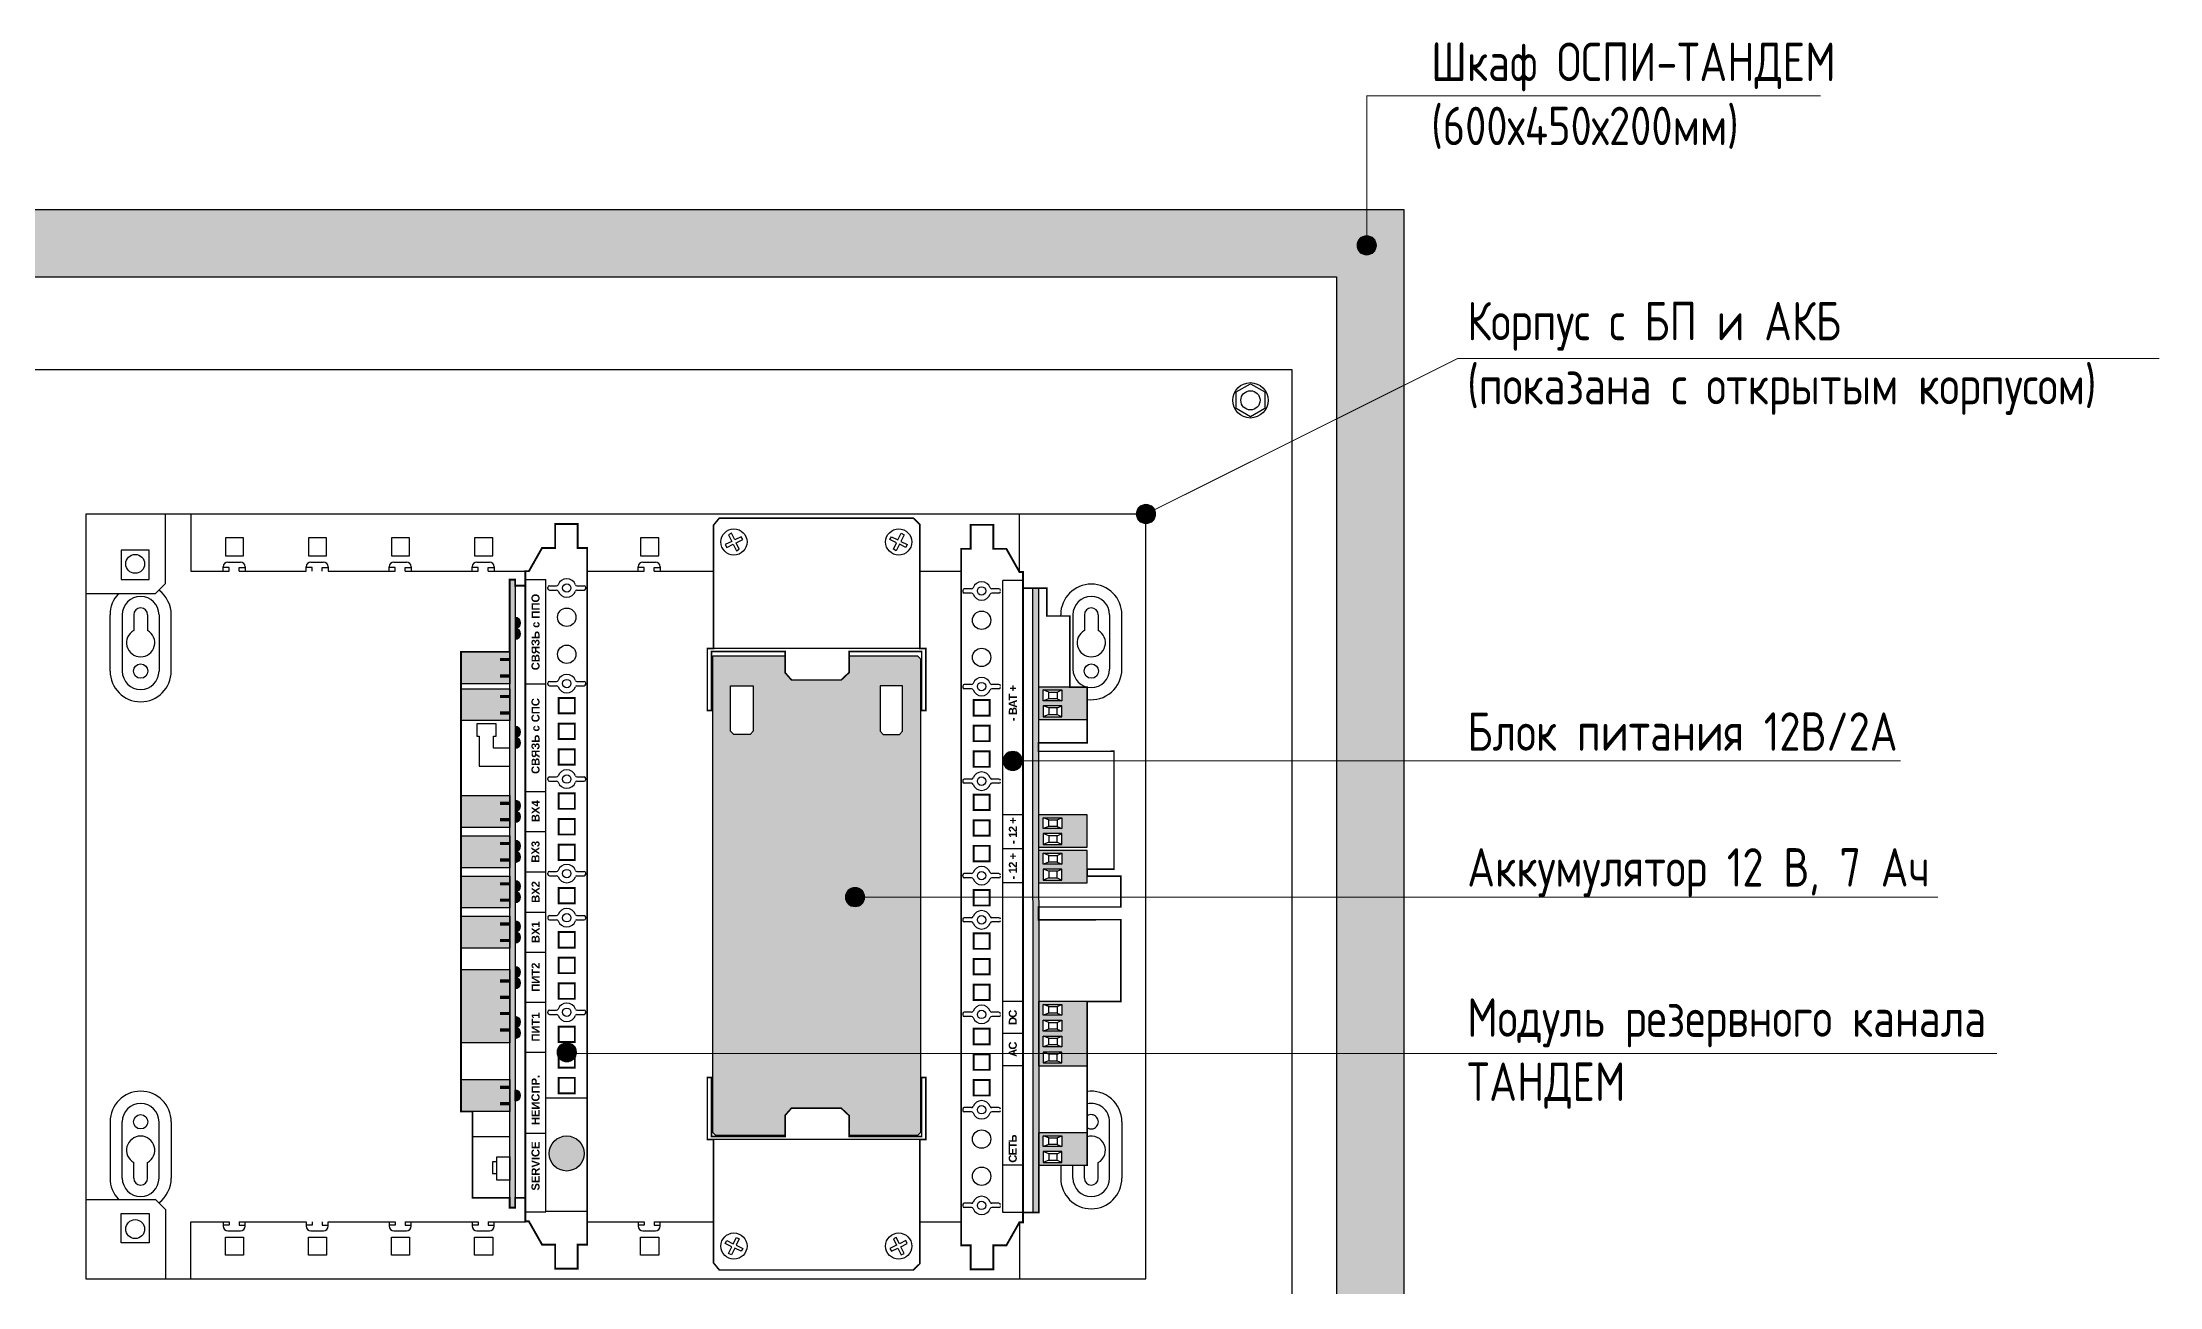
# Model space of a CAD drawing. Header units: millimetres. Extents: x -87434 to 499450, y -468665 to 122144.
# Drawn here: x 106735 to 117759, y 56392 to 62866 of the extents above; entities that cross this region are included whole.
import ezdxf

# ---------------------------------------------------------------- set-up
doc = ezdxf.new("R2010")
doc.units = ezdxf.units.MM
doc.layers.add('Text', color=7, linetype='Continuous', lineweight=9)
doc.layers.add('Выноски', color=5, linetype='Continuous', lineweight=15)
doc.styles.get("Standard").update_dxf_attribs({"font": ''})
doc.styles.add('ГОСТ-ttf', font='')
doc.styles.get('Standard').set_extended_font_data('GOST type B')
doc.styles.get('ГОСТ-ttf').set_extended_font_data('GOST type A')

# ---------------------------------------------------------------- blocks, each defined once
blk = doc.blocks.new('A$C27167704')
at = {"lineweight": 25}
h = blk.add_hatch(color=251, dxfattribs=at)
h.set_gradient(color1=(139, 142, 133), color2=(120, 125, 115), tint=0.46, name='INVHEMISPHERICAL')
h.paths.add_polyline_path([(0, 0), (600, 0), (600, -450), (0, -450)])
h.paths.add_polyline_path([(21.05, -21.05), (578.95, -21.05), (578.95, -428.95), (21.05, -428.95)], flags=16)
at = {"lineweight": 30}
for p, q in [((47.9, -54.38), (43.4, -56.98)), ((43.4, -56.98), (43.4, -62.18)), ((52.4, -56.98), (47.9, -54.38)), ((52.4, -62.18), (52.4, -56.98)), ((547.6, -56.98), (552.1, -54.38)), ((547.6, -62.18), (547.6, -56.98)), ((552.1, -54.38), (556.6, -56.98)), ((556.6, -56.98), (556.6, -62.18)), ((43.4, -62.18), (47.9, -64.78)), ((47.9, -64.78), (52.4, -62.18)), ((552.1, -64.78), (547.6, -62.18)), ((556.6, -62.18), (552.1, -64.78)), ((43.4, -387.82), (47.9, -385.22)), ((43.4, -393.02), (43.4, -387.82)), ((47.9, -385.22), (52.4, -387.82)), ((52.4, -387.82), (52.4, -393.02)), ((552.1, -385.22), (547.6, -387.82)), ((547.6, -387.82), (547.6, -393.02)), ((556.6, -387.82), (552.1, -385.22)), ((556.6, -393.02), (556.6, -387.82)), ((47.9, -395.62), (43.4, -393.02)), ((52.4, -393.02), (47.9, -395.62)), ((547.6, -393.02), (552.1, -395.62)), ((552.1, -395.62), (556.6, -393.02))]:
    blk.add_line(p, q, dxfattribs=at)
for points in [[(0, 0), (600, 0), (600, -450), (0, -450)], [(21.05, -21.05), (578.95, -21.05), (578.95, -428.95), (21.05, -428.95)]]:
    blk.add_lwpolyline(points, close=True, dxfattribs=at)
blk.add_lwpolyline([(35, -50), (565, -50), (565, -400), (35, -400)], close=True)
for centre, radius in [((47.9, -59.58), 5.52), ((47.9, -59.58), 3), ((552.1, -59.58), 5.52), ((552.1, -59.58), 3), ((47.9, -390.42), 5.52), ((47.9, -390.42), 3), ((552.1, -390.42), 5.52), ((552.1, -390.42), 3)]:
    blk.add_circle(centre, radius, dxfattribs=at)
blk = doc.blocks.new('АКБ ОС')
h = blk.add_hatch(color=252)
h.dxf.hatch_style = 1
h.paths.add_polyline_path([(35.51, 58.1), (34.51, 57.1), (34.51, 35.47), (40.82, 35.47), (43.09, 33.47), (43.09, 17.99), (40.71, 15.44), (34.51, 15.44), (34.51, -5.83), (35.51, -6.83), (183.31, -6.83), (184.31, -5.83), (184.31, 15.44), (179.1, 15.44), (176.72, 17.99), (176.72, 33.47), (179, 35.47), (184.31, 35.47), (184.31, 58.1)])
h.paths.add_polyline_path([(159.75, 46.43), (159.75, 51.49), (160.75, 52.49), (174.91, 52.49), (174.91, 45.43), (160.75, 45.43)], flags=16)
h.paths.add_polyline_path([(159.75, 4.83), (160.75, 5.83), (174.91, 5.83), (174.91, -1.22), (160.75, -1.22), (159.75, -0.22)], flags=16)
for p, q in [((33.24, -6.62), (33.28, 57.83)), ((186.58, -6.62), (186.54, 57.83))]:
    blk.add_line(p, q)
at = {"const_width": 0.5}
for points in [[(52.6, 59.78), (52.6, 58.48), (34.19, 58.48), (34.19, 35.47), (40.82, 35.47), (43.09, 33.47), (43.09, 17.99), (40.71, 15.44), (34.19, 15.44), (34.19, -7.17), (52.65, -7.17), (52.65, -8.49), (33.24, -8.49), (33.24, -6.62), (-5.48, -6.62), (-7.46, -4.55), (-7.46, 56.02), (-5.27, 57.83), (33.28, 57.83), (33.28, 59.78), (52.6, 59.78)], [(167.22, 59.78), (167.22, 58.48), (185.62, 58.48), (185.62, 35.47), (179, 35.47), (176.72, 33.47), (176.72, 17.99), (179.1, 15.44), (185.62, 15.44), (185.62, -7.17), (167.17, -7.17), (167.17, -8.49), (186.58, -8.49), (186.58, -6.62), (225.3, -6.62), (227.28, -4.55), (227.28, 56.02), (225.09, 57.83), (186.54, 57.83), (186.54, 59.78), (167.22, 59.78)]]:
    blk.add_lwpolyline(points, dxfattribs=at)
for points in [[(2.72, 50.7), (2.28, 49.8), (0.27, 50.78), (-0.72, 48.74), (-1.62, 49.18), (-0.62, 51.22), (-2.72, 52.24), (-2.28, 53.14), (-0.18, 52.11), (0.82, 54.17), (1.71, 53.71), (0.71, 51.68), (2.72, 50.7)], [(34.51, 35.47), (34.51, 57.1), (35.51, 58.1), (184.31, 58.1), (184.31, 35.47)], [(217.1, 50.7), (217.54, 49.8), (219.54, 50.78), (220.54, 48.74), (221.44, 49.18), (220.44, 51.22), (222.53, 52.24), (222.09, 53.14), (220, 52.11), (219, 54.17), (218.11, 53.71), (219.1, 51.68), (217.1, 50.7)], [(184.31, 15.44), (184.31, -5.83), (183.31, -6.83), (35.51, -6.83), (34.51, -5.83), (34.51, 15.44)], [(2.72, 0.77), (2.28, 1.67), (0.27, 0.69), (-0.72, 2.73), (-1.62, 2.29), (-0.62, 0.25), (-2.72, -0.77), (-2.28, -1.67), (-0.18, -0.65), (0.82, -2.7), (1.71, -2.25), (0.71, -0.21), (2.72, 0.77)], [(217.1, 0.77), (217.54, 1.67), (219.54, 0.69), (220.54, 2.73), (221.44, 2.29), (220.44, 0.25), (222.53, -0.77), (222.09, -1.67), (220, -0.65), (219, -2.7), (218.11, -2.25), (219.1, -0.21), (217.1, 0.77)]]:
    blk.add_lwpolyline(points)
for points in [[(160.75, 52.49), (174.91, 52.49), (174.91, 45.43), (160.75, 45.43), (159.75, 46.43), (159.75, 51.49)], [(160.75, -1.22), (174.91, -1.22), (174.91, 5.83), (160.75, 5.83), (159.75, 4.83), (159.75, -0.22)]]:
    blk.add_lwpolyline(points, close=True)
for centre in [(0, 51.47), (219.82, 51.47), (0, 0), (219.82, 0)]:
    blk.add_circle(centre, 4.09)
blk = doc.blocks.new('ПАК-СМ_БП')
h = blk.add_hatch(color=42)
h.dxf.hatch_style = 1
h.paths.add_polyline_path([(10.49, -16.1), (205.36, -15.98), (205.36, -17.69), (10.49, -17.81)])
h = blk.add_hatch(color=64)
h.dxf.hatch_style = 1
h.paths.add_polyline_path([(35.34, -32.91), (25.22, -32.91), (25.22, -17.69), (35.34, -17.69)])
h.paths.add_polyline_path([(31.08, -25), (34.45, -25), (34.45, -19.23), (31.08, -19.23)], flags=16)
h.paths.add_polyline_path([(31.73, -23.58), (33.79, -23.58), (33.79, -20.95), (31.73, -20.95)], flags=0)
h.paths.add_polyline_path([(29.48, -25), (29.48, -19.23), (26.11, -19.23), (26.11, -25)], flags=16)
h.paths.add_polyline_path([(28.84, -23.58), (28.84, -20.95), (26.78, -20.95), (26.78, -23.58)], flags=0)
h = blk.add_hatch(color=64)
h.dxf.hatch_style = 1
h.paths.add_polyline_path([(76.36, -32.91), (56.3, -32.91), (56.3, -17.69), (76.36, -17.69)])
h.paths.add_polyline_path([(65.53, -25), (65.53, -19.23), (62.16, -19.23), (62.16, -25)], flags=16)
h.paths.add_polyline_path([(64.87, -23.58), (64.87, -20.95), (62.8, -20.95), (62.8, -23.58)], flags=0)
h.paths.add_polyline_path([(67.13, -25), (70.5, -25), (70.5, -19.23), (67.13, -19.23)], flags=16)
h.paths.add_polyline_path([(67.77, -23.58), (69.84, -23.58), (69.84, -20.95), (67.77, -20.95)], flags=0)
h.paths.add_polyline_path([(60.56, -25), (60.56, -19.23), (57.19, -19.23), (57.19, -25)], flags=16)
h.paths.add_polyline_path([(59.92, -23.58), (59.92, -20.95), (57.86, -20.95), (57.86, -23.58)], flags=0)
h.paths.add_polyline_path([(72.1, -25), (75.47, -25), (75.47, -19.23), (72.1, -19.23)], flags=16)
h.paths.add_polyline_path([(72.74, -23.58), (74.81, -23.58), (74.81, -20.95), (72.74, -20.95)], flags=0)
h = blk.add_hatch(color=64)
h.dxf.hatch_style = 1
h.paths.add_polyline_path([(123.52, -32.91), (113.4, -32.91), (113.4, -17.69), (123.52, -17.69)])
h.paths.add_polyline_path([(119.26, -25), (122.63, -25), (122.63, -19.23), (119.26, -19.23)], flags=16)
h.paths.add_polyline_path([(119.91, -23.58), (121.97, -23.58), (121.97, -20.95), (119.91, -20.95)], flags=0)
h.paths.add_polyline_path([(117.66, -25), (117.66, -19.23), (114.29, -19.23), (114.29, -25)], flags=16)
h.paths.add_polyline_path([(117.02, -23.58), (117.02, -20.95), (114.96, -20.95), (114.96, -23.58)], flags=0)
h = blk.add_hatch(color=64)
h.dxf.hatch_style = 1
h.paths.add_polyline_path([(134.63, -32.91), (124.51, -32.91), (124.51, -17.69), (134.63, -17.69)])
h.paths.add_polyline_path([(130.37, -25), (133.74, -25), (133.74, -19.23), (130.37, -19.23)], flags=16)
h.paths.add_polyline_path([(131.02, -23.58), (133.08, -23.58), (133.08, -20.95), (131.02, -20.95)], flags=0)
h.paths.add_polyline_path([(128.77, -25), (128.77, -19.23), (125.4, -19.23), (125.4, -25)], flags=16)
h.paths.add_polyline_path([(128.13, -23.58), (128.13, -20.95), (126.07, -20.95), (126.07, -23.58)], flags=0)
h = blk.add_hatch(color=64)
h.dxf.hatch_style = 1
h.paths.add_polyline_path([(174.5, -32.91), (164.38, -32.91), (164.38, -17.69), (174.5, -17.69)])
h.paths.add_polyline_path([(170.24, -25), (173.61, -25), (173.61, -19.23), (170.24, -19.23)], flags=16)
h.paths.add_polyline_path([(170.88, -23.58), (172.94, -23.58), (172.94, -20.95), (170.88, -20.95)], flags=0)
h.paths.add_polyline_path([(168.64, -25), (168.64, -19.23), (165.27, -19.23), (165.27, -25)], flags=16)
h.paths.add_polyline_path([(167.99, -23.58), (167.99, -20.95), (165.93, -20.95), (165.93, -23.58)], flags=0)
at = {"lineweight": 30}
for p, q in [((12.02, 3.19), (12.02, 5.45)), ((12.86, 5.95), (12.52, 5.95)), ((13.36, 3.19), (13.36, 5.45)), ((41.88, 3.19), (41.88, 5.45)), ((42.72, 5.95), (42.38, 5.95)), ((43.22, 3.19), (43.22, 5.45)), ((71.66, 3.19), (71.66, 5.45)), ((72.5, 5.95), (72.16, 5.95)), ((73, 3.19), (73, 5.45)), ((101.18, 3.19), (101.18, 5.45)), ((102.02, 5.95), (101.68, 5.95)), ((102.52, 3.19), (102.52, 5.45)), ((114.97, 3.19), (114.97, 5.45)), ((115.47, 5.95), (115.81, 5.95)), ((116.31, 3.19), (116.31, 5.45)), ((144.48, 3.19), (144.48, 5.45)), ((145.32, 5.95), (144.98, 5.95)), ((145.82, 3.19), (145.82, 5.45)), ((174, 3.19), (174, 5.45)), ((174.84, 5.95), (174.5, 5.95)), ((175.34, 3.19), (175.34, 5.45)), ((203.86, 3.19), (203.86, 5.45)), ((204.7, 5.95), (204.36, 5.95)), ((205.2, 3.19), (205.2, 5.45)), ((10.49, -12.9), (10.49, -6.55)), ((10.49, -6.55), (207.81, -6.55)), ((12.02, -5.39), (12.02, -3.13)), ((13.36, -5.39), (13.36, -3.13)), ((41.88, -5.39), (41.88, -3.13)), ((43.22, -5.39), (43.22, -3.13)), ((71.66, -5.39), (71.66, -3.13)), ((73, -5.39), (73, -3.13)), ((101.18, -5.39), (101.18, -3.13)), ((102.52, -5.39), (102.52, -3.13)), ((114.97, -5.39), (114.97, -3.13)), ((116.31, -5.39), (116.31, -3.13)), ((144.48, -5.39), (144.48, -3.13)), ((145.82, -5.39), (145.82, -3.13)), ((174, -5.39), (174, -3.13)), ((175.34, -5.39), (175.34, -3.13)), ((203.86, -5.39), (203.86, -3.13)), ((205.2, -5.39), (205.2, -3.13)), ((207.81, -12.9), (207.81, -6.55))]:
    blk.add_line(p, q, dxfattribs=at)
for p, q in [((25.22, -12.9), (25.22, -6.55)), ((56.3, -12.9), (56.3, -6.55)), ((66.33, -12.9), (66.33, -6.55)), ((76.36, -12.9), (76.36, -6.55)), ((113.4, -12.9), (113.4, -6.55)), ((124.02, -12.9), (124.02, -6.55)), ((134.63, -12.9), (134.63, -6.55)), ((26.78, -20.95), (26.11, -19.23)), ((28.84, -20.95), (29.48, -19.23)), ((31.73, -20.95), (31.08, -19.23)), ((33.79, -20.95), (34.45, -19.23)), ((57.86, -20.95), (57.19, -19.23)), ((59.92, -20.95), (60.56, -19.23)), ((62.8, -20.95), (62.16, -19.23)), ((64.87, -20.95), (65.53, -19.23)), ((67.77, -20.95), (67.13, -19.23)), ((69.84, -20.95), (70.5, -19.23)), ((72.74, -20.95), (72.1, -19.23)), ((74.81, -20.95), (75.47, -19.23)), ((114.96, -20.95), (114.29, -19.23)), ((117.02, -20.95), (117.66, -19.23)), ((119.91, -20.95), (119.26, -19.23)), ((121.97, -20.95), (122.63, -19.23)), ((126.07, -20.95), (125.4, -19.23)), ((128.13, -20.95), (128.77, -19.23)), ((131.02, -20.95), (130.37, -19.23)), ((133.08, -20.95), (133.74, -19.23)), ((165.93, -20.95), (165.27, -19.23)), ((167.99, -20.95), (168.64, -19.23)), ((170.88, -20.95), (170.24, -19.23)), ((172.94, -20.95), (173.61, -19.23)), ((26.78, -23.58), (26.11, -25)), ((28.84, -23.58), (29.48, -25)), ((31.73, -23.58), (31.08, -25)), ((33.79, -23.58), (34.45, -25)), ((57.86, -23.58), (57.19, -25)), ((59.92, -23.58), (60.56, -25)), ((62.8, -23.58), (62.16, -25)), ((64.87, -23.58), (65.53, -25)), ((67.77, -23.58), (67.13, -25)), ((69.84, -23.58), (70.5, -25)), ((72.74, -23.58), (72.1, -25)), ((74.81, -23.58), (75.47, -25)), ((114.96, -23.58), (114.29, -25)), ((117.02, -23.58), (117.66, -25)), ((119.91, -23.58), (119.26, -25)), ((121.97, -23.58), (122.63, -25)), ((126.07, -23.58), (125.4, -25)), ((128.13, -23.58), (128.77, -25)), ((131.02, -23.58), (130.37, -25)), ((133.08, -23.58), (133.74, -25)), ((165.93, -23.58), (165.27, -25)), ((167.99, -23.58), (168.64, -25)), ((170.88, -23.58), (170.24, -25)), ((172.94, -23.58), (173.61, -25))]:
    blk.add_line(p, q)
at = {"const_width": 0.6}
for points in [[(217.68, 6.41), (0.22, 6.41), (0.22, 3.47), (-7.28, 3.47), (-7.28, -3.6), (0.22, -3.6), (0.22, -7.7), (7.45, -11.8), (7.45, -12.9), (210.45, -12.9), (210.45, -11.8), (217.68, -7.7), (217.68, -3.6), (225.17, -3.6), (225.17, 3.47), (217.68, 3.47)], [(51.86, -2.49), (47.02, -2.49), (47.02, 2.55), (51.86, 2.55)], [(59.86, -2.49), (55.02, -2.49), (55.02, 2.55), (59.86, 2.55)], [(67.86, -2.49), (63.02, -2.49), (63.02, 2.55), (67.86, 2.55)], [(81.65, -2.49), (76.81, -2.49), (76.81, 2.55), (81.65, 2.55)], [(89.65, -2.49), (84.81, -2.49), (84.81, 2.55), (89.65, 2.55)], [(97.65, -2.49), (92.81, -2.49), (92.81, 2.55), (97.65, 2.55)], [(111.16, -2.49), (106.33, -2.49), (106.33, 2.55), (111.16, 2.55)], [(124.95, -2.49), (120.11, -2.49), (120.11, 2.55), (124.95, 2.55)], [(132.95, -2.49), (128.11, -2.49), (128.11, 2.55), (132.95, 2.55)], [(140.95, -2.49), (136.11, -2.49), (136.11, 2.55), (140.95, 2.55)], [(154.46, -2.49), (149.63, -2.49), (149.63, 2.55), (154.46, 2.55)], [(162.46, -2.49), (157.63, -2.49), (157.63, 2.55), (162.46, 2.55)], [(170.46, -2.49), (165.63, -2.49), (165.63, 2.55), (170.46, 2.55)]]:
    blk.add_lwpolyline(points, close=True, dxfattribs=at)
at = {"lineweight": 30, "const_width": 0.3}
blk.add_lwpolyline([(7.45, -12.9), (7.45, -12.9)], close=True, dxfattribs=at)
at = {"const_width": 0.5}
blk.add_lwpolyline([(10.49, -12.9), (10.49, -17.81), (25.22, -17.81), (25.22, -32.91), (76.36, -32.91), (76.36, -43.45), (101.9, -43.45), (101.89, -17.75), (105.86, -17.69), (105.86, -43.45), (115.5, -43.45), (115.5, -32.91), (117.64, -32.91), (117.64, -41.33), (154.47, -41.33), (154.45, -17.72), (157.1, -17.72), (157.1, -32.91), (174.5, -32.91), (174.5, -27.51), (196.71, -27.51), (196.71, -20.31), (205.36, -20.31), (205.36, -12.9)], dxfattribs=at)
for points in [[(10.49, -16.1), (205.36, -15.98), (205.36, -17.69), (10.49, -17.81)], [(25.22, -32.91), (35.34, -32.91), (35.34, -17.69), (25.22, -17.69)], [(26.11, -25), (29.48, -25), (29.48, -19.23), (26.11, -19.23)], [(34.45, -25), (31.08, -25), (31.08, -19.23), (34.45, -19.23)], [(56.3, -32.91), (76.36, -32.91), (76.36, -17.69), (56.3, -17.69)], [(57.19, -25), (60.56, -25), (60.56, -19.23), (57.19, -19.23)], [(65.53, -25), (62.16, -25), (62.16, -19.23), (65.53, -19.23)], [(70.5, -25), (67.13, -25), (67.13, -19.23), (70.5, -19.23)], [(75.47, -25), (72.1, -25), (72.1, -19.23), (75.47, -19.23)], [(113.4, -32.91), (123.52, -32.91), (123.52, -17.69), (113.4, -17.69)], [(114.29, -25), (117.66, -25), (117.66, -19.23), (114.29, -19.23)], [(122.63, -25), (119.26, -25), (119.26, -19.23), (122.63, -19.23)], [(124.51, -32.91), (134.63, -32.91), (134.63, -17.69), (124.51, -17.69)], [(125.4, -25), (128.77, -25), (128.77, -19.23), (125.4, -19.23)], [(133.74, -25), (130.37, -25), (130.37, -19.23), (133.74, -19.23)], [(164.38, -32.91), (174.5, -32.91), (174.5, -17.69), (164.38, -17.69)], [(165.27, -25), (168.64, -25), (168.64, -19.23), (165.27, -19.23)], [(173.61, -25), (170.24, -25), (170.24, -19.23), (173.61, -19.23)], [(26.78, -23.58), (28.84, -23.58), (28.84, -20.95), (26.78, -20.95)], [(33.79, -23.58), (31.73, -23.58), (31.73, -20.95), (33.79, -20.95)], [(57.86, -23.58), (59.92, -23.58), (59.92, -20.95), (57.86, -20.95)], [(64.87, -23.58), (62.8, -23.58), (62.8, -20.95), (64.87, -20.95)], [(69.84, -23.58), (67.77, -23.58), (67.77, -20.95), (69.84, -20.95)], [(74.81, -23.58), (72.74, -23.58), (72.74, -20.95), (74.81, -20.95)], [(114.96, -23.58), (117.02, -23.58), (117.02, -20.95), (114.96, -20.95)], [(121.97, -23.58), (119.91, -23.58), (119.91, -20.95), (121.97, -20.95)], [(126.07, -23.58), (128.13, -23.58), (128.13, -20.95), (126.07, -20.95)], [(133.08, -23.58), (131.02, -23.58), (131.02, -20.95), (133.08, -20.95)], [(165.93, -23.58), (167.99, -23.58), (167.99, -20.95), (165.93, -20.95)], [(172.94, -23.58), (170.88, -23.58), (170.88, -20.95), (172.94, -20.95)]]:
    blk.add_lwpolyline(points, close=True)
at = {"lineweight": 30}
for centre, radius in [((12.69, 0.03), 1.31), ((21.81, 0.03), 2.87), ((33.4, 0.03), 2.87), ((42.55, 0.03), 1.31), ((72.33, 0.03), 1.31), ((101.85, 0.03), 1.31), ((115.64, 0.03), 1.31), ((145.15, 0.03), 1.31), ((174.67, 0.03), 1.31), ((183.8, 0.03), 2.87), ((195.38, 0.03), 2.87), ((204.53, 0.03), 1.31)]:
    blk.add_circle(centre, radius, dxfattribs=at)
for centre, radius, start, end in [((12.69, 0.03), 2.87, 110.35643, 249.64357), ((11.52, 3.19), 0.5, 290.35643, 0), ((12.52, 5.45), 0.5, 90, 180), ((12.86, 5.45), 0.5, 0, 90), ((13.86, 3.19), 0.5, 180, 249.64357), ((12.69, 0.03), 2.87, 290.35643, 69.64357), ((42.55, 0.03), 2.87, 110.35643, 249.64357), ((41.38, 3.19), 0.5, 290.35643, 0), ((42.38, 5.45), 0.5, 90, 180), ((42.72, 5.45), 0.5, 0, 90), ((43.72, 3.19), 0.5, 180, 249.64357), ((42.55, 0.03), 2.87, 290.35643, 69.64357), ((72.33, 0.03), 2.87, 110.35643, 249.64357), ((71.16, 3.19), 0.5, 290.35643, 0), ((72.16, 5.45), 0.5, 90, 180), ((72.5, 5.45), 0.5, 0, 90), ((73.5, 3.19), 0.5, 180, 249.64357), ((72.33, 0.03), 2.87, 290.35643, 69.64357), ((101.85, 0.03), 2.87, 110.35643, 249.64357), ((100.68, 3.19), 0.5, 290.35643, 0), ((101.68, 5.45), 0.5, 90, 180), ((102.02, 5.45), 0.5, 0, 90), ((103.02, 3.19), 0.5, 180, 249.64357), ((101.85, 0.03), 2.87, 290.35643, 69.64357), ((115.64, 0.03), 2.87, 110.35643, 249.64357), ((114.47, 3.19), 0.5, 290.35643, 0), ((115.47, 5.45), 0.5, 90, 180), ((115.81, 5.45), 0.5, 0, 90), ((116.81, 3.19), 0.5, 180, 249.64357), ((115.64, 0.03), 2.87, 290.35643, 69.64357), ((145.15, 0.03), 2.87, 110.35643, 249.64357), ((143.98, 3.19), 0.5, 290.35643, 0), ((144.98, 5.45), 0.5, 90, 180), ((145.32, 5.45), 0.5, 0, 90), ((146.32, 3.19), 0.5, 180, 249.64357), ((145.15, 0.03), 2.87, 290.35643, 69.64357), ((174.67, 0.03), 2.87, 110.35643, 249.64357), ((173.5, 3.19), 0.5, 290.35643, 0), ((174.5, 5.45), 0.5, 90, 180), ((174.84, 5.45), 0.5, 0, 90), ((175.84, 3.19), 0.5, 180, 249.64357), ((174.67, 0.03), 2.87, 290.35643, 69.64357), ((204.53, 0.03), 2.87, 110.35643, 249.64357), ((203.36, 3.19), 0.5, 290.35643, 0), ((204.36, 5.45), 0.5, 90, 180), ((204.7, 5.45), 0.5, 0, 90), ((205.7, 3.19), 0.5, 180, 249.64357), ((204.53, 0.03), 2.87, 290.35643, 69.64357), ((11.52, -3.13), 0.5, 0, 69.64357), ((12.52, -5.39), 0.5, 180, 270), ((12.86, -5.39), 0.5, 270, 0), ((13.86, -3.13), 0.5, 110.35643, 180), ((41.38, -3.13), 0.5, 0, 69.64357), ((42.38, -5.39), 0.5, 180, 270), ((42.72, -5.39), 0.5, 270, 0), ((43.72, -3.13), 0.5, 110.35643, 180), ((71.16, -3.13), 0.5, 0, 69.64357), ((72.16, -5.39), 0.5, 180, 270), ((72.5, -5.39), 0.5, 270, 0), ((73.5, -3.13), 0.5, 110.35643, 180), ((100.68, -3.13), 0.5, 0, 69.64357), ((101.68, -5.39), 0.5, 180, 270), ((102.02, -5.39), 0.5, 270, 0), ((103.02, -3.13), 0.5, 110.35643, 180), ((114.47, -3.13), 0.5, 0, 69.64357), ((115.47, -5.39), 0.5, 180, 270), ((115.81, -5.39), 0.5, 270, 0), ((116.81, -3.13), 0.5, 110.35643, 180), ((143.98, -3.13), 0.5, 0, 69.64357), ((144.98, -5.39), 0.5, 180, 270), ((145.32, -5.39), 0.5, 270, 0), ((146.32, -3.13), 0.5, 110.35643, 180), ((173.5, -3.13), 0.5, 0, 69.64357), ((174.5, -5.39), 0.5, 180, 270), ((174.84, -5.39), 0.5, 270, 0), ((175.84, -3.13), 0.5, 110.35643, 180), ((203.36, -3.13), 0.5, 0, 69.64357), ((204.36, -5.39), 0.5, 180, 270), ((204.7, -5.39), 0.5, 270, 0), ((205.7, -3.13), 0.5, 110.35643, 180)]:
    blk.add_arc(centre, radius, start, end, dxfattribs=at)
at = {"char_height": 2.5, "attachment_point": 5}
for s, width, insert in [('{\\fArial|b1|i0|c204|p34;\\T0.9СЕТЬ}', 9.2162, (30.31, -9.72)), ('{\\fArial|b1|i0|c204|p34;\\T0.9AC}', 3.9336, (61.34, -9.72)), ('{\\fArial|b1|i0|c204|p34;\\T0.9DC}', 3.9336, (71.29, -9.72)), ('{\\fArial|b1|i0|c204|p34;\\T0.9- 12 +}', 9.2162, (118.49, -9.72)), ('{\\fArial|b1|i0|c204|p34;\\T0.9- 12 +}', 9.2162, (129.61, -9.72)), ('{\\fArial|b1|i0|c204|p34;\\T0.9- BAT +}', 11.555, (169.41, -9.72))]:
    blk.add_mtext_dynamic_manual_height_columns(s, width=width, gutter_width=12.5, heights=[0], dxfattribs=dict(at, insert=insert))
blk = doc.blocks.new('Тандем')
h = blk.add_hatch(color=64)
h.dxf.hatch_style = 1
h.paths.add_polyline_path([(41.78, 33.01), (51.74, 33.01), (51.74, 17.79), (41.78, 17.79)])
h = blk.add_hatch(color=64)
h.dxf.hatch_style = 1
h.paths.add_polyline_path([(63.16, 33.01), (86.15, 33.01), (86.15, 17.79), (63.16, 17.79)])
h = blk.add_hatch(color=64)
h.dxf.hatch_style = 1
h.paths.add_polyline_path([(92.76, 33.01), (102.72, 33.01), (102.72, 17.79), (92.76, 17.79)])
h = blk.add_hatch(color=64)
h.dxf.hatch_style = 1
h.paths.add_polyline_path([(105.32, 33.01), (115.28, 33.01), (115.28, 17.79), (105.32, 17.79)])
h = blk.add_hatch(color=64)
h.dxf.hatch_style = 1
h.paths.add_polyline_path([(117.87, 33.01), (127.84, 33.01), (127.84, 17.79), (117.87, 17.79)])
h = blk.add_hatch(color=64)
h.dxf.hatch_style = 1
h.paths.add_polyline_path([(130.43, 33.01), (140.39, 33.01), (140.39, 17.79), (130.43, 17.79)])
h = blk.add_hatch(color=64)
h.dxf.hatch_style = 1
h.paths.add_polyline_path([(163.79, 33.01), (173.75, 33.01), (173.75, 17.79), (163.79, 17.79)])
h = blk.add_hatch(color=64)
h.dxf.hatch_style = 1
h.paths.add_polyline_path([(175.32, 33.01), (185.28, 33.01), (185.28, 17.79), (175.32, 17.79)])
h = blk.add_hatch(color=42)
h.dxf.hatch_style = 1
h.paths.add_polyline_path([(11.78, 17.79), (207.81, 17.79), (207.81, 16.09), (11.78, 16.09)])
h = blk.add_hatch(color=64)
h.dxf.hatch_style = 1
h.paths.add_polyline_path([(45.06, 16.09, 1), (48.46, 16.09)])
h = blk.add_hatch(color=64)
h.dxf.hatch_style = 1
h.paths.add_polyline_path([(64.59, 16.09, 1), (68, 16.09)])
h = blk.add_hatch(color=64)
h.dxf.hatch_style = 1
h.paths.add_polyline_path([(68, 16.09, 1), (71.4, 16.09)])
h = blk.add_hatch(color=64)
h.dxf.hatch_style = 1
h.paths.add_polyline_path([(80.15, 16.09, 1), (83.55, 16.09)])
h = blk.add_hatch(color=64)
h.dxf.hatch_style = 1
h.paths.add_polyline_path([(83.55, 16.09, 1), (86.96, 16.09)])
h = blk.add_hatch(color=64)
h.dxf.hatch_style = 1
h.paths.add_polyline_path([(94.42, 16.09, 1), (97.83, 16.09)])
h = blk.add_hatch(color=64)
h.dxf.hatch_style = 1
h.paths.add_polyline_path([(97.83, 16.09, 1), (101.24, 16.09)])
h = blk.add_hatch(color=64)
h.dxf.hatch_style = 1
h.paths.add_polyline_path([(106.98, 16.09, 1), (110.39, 16.09)])
h = blk.add_hatch(color=64)
h.dxf.hatch_style = 1
h.paths.add_polyline_path([(110.39, 16.09, 1), (113.8, 16.09)])
h = blk.add_hatch(color=64)
h.dxf.hatch_style = 1
h.paths.add_polyline_path([(119.54, 16.09, 1), (122.95, 16.09)])
h = blk.add_hatch(color=64)
h.dxf.hatch_style = 1
h.paths.add_polyline_path([(122.95, 16.09, 1), (126.36, 16.09)])
h = blk.add_hatch(color=64)
h.dxf.hatch_style = 1
h.paths.add_polyline_path([(132.1, 16.09, 1), (135.51, 16.09)])
h = blk.add_hatch(color=64)
h.dxf.hatch_style = 1
h.paths.add_polyline_path([(135.51, 16.09, 1), (138.91, 16.09)])
h = blk.add_hatch(color=64)
h.dxf.hatch_style = 1
h.paths.add_polyline_path([(155.17, 16.09, 1), (158.58, 16.09)])
h = blk.add_hatch(color=64)
h.dxf.hatch_style = 1
h.paths.add_polyline_path([(158.58, 16.09, 1), (161.98, 16.09)])
h = blk.add_hatch(color=64)
h.dxf.hatch_style = 1
h.paths.add_polyline_path([(189.2, 16.09, 1), (192.6, 16.09)])
h = blk.add_hatch(color=64)
h.dxf.hatch_style = 1
h.paths.add_polyline_path([(192.6, 16.09, 1), (196.01, 16.09)])
h = blk.add_hatch(color=256)
h.dxf.hatch_style = 1
edge = h.paths.add_edge_path()
edge.add_arc((28.66, 0), 5.47, 0, 360)
for p, q in [((45.06, 16.09), (48.46, 16.09)), ((34.96, 12.9), (34.96, 6.55)), ((60.34, 12.9), (60.34, 6.55)), ((75.9, 12.9), (75.9, 6.55)), ((91.46, 12.9), (91.46, 6.55)), ((104.02, 12.9), (104.02, 6.55)), ((116.58, 12.9), (116.58, 6.55)), ((129.13, 12.9), (129.13, 6.55)), ((141.69, 12.9), (141.69, 6.55)), ((175.23, 12.9), (175.23, 6.55))]:
    blk.add_line(p, q)
at = {"lineweight": 30}
for p, q in [((10.49, 12.9), (10.49, 6.55)), ((207.81, 12.9), (207.81, 6.55)), ((10.49, 6.55), (207.81, 6.55)), ((72.07, 5.39), (72.07, 3.13)), ((72.57, 5.89), (72.91, 5.89)), ((73.41, 5.39), (73.41, 3.13)), ((101.59, 5.39), (101.59, 3.13)), ((102.43, 5.89), (102.09, 5.89)), ((102.93, 5.39), (102.93, 3.13)), ((115.37, 5.39), (115.37, 3.13)), ((115.87, 5.89), (116.22, 5.89)), ((116.72, 5.39), (116.72, 3.13)), ((144.89, 5.39), (144.89, 3.13)), ((145.39, 5.89), (145.73, 5.89)), ((146.23, 5.39), (146.23, 3.13)), ((174.68, 5.39), (174.68, 3.13)), ((175.18, 5.89), (175.52, 5.89)), ((176.02, 5.39), (176.02, 3.13)), ((204.54, 5.39), (204.54, 3.13)), ((205.04, 5.89), (205.38, 5.89)), ((205.88, 5.39), (205.88, 3.13)), ((72.07, -3.19), (72.07, -5.45)), ((72.57, -5.95), (72.91, -5.95)), ((73.41, -3.19), (73.41, -5.45)), ((101.59, -3.19), (101.59, -5.45)), ((102.43, -5.95), (102.09, -5.95)), ((102.93, -3.19), (102.93, -5.45)), ((115.37, -3.19), (115.37, -5.45)), ((115.87, -5.95), (116.22, -5.95)), ((116.72, -3.19), (116.72, -5.45)), ((144.89, -3.19), (144.89, -5.45)), ((145.39, -5.95), (145.73, -5.95)), ((146.23, -3.19), (146.23, -5.45)), ((174.68, -3.19), (174.68, -5.45)), ((175.18, -5.95), (175.52, -5.95)), ((176.02, -3.19), (176.02, -5.45)), ((204.54, -3.19), (204.54, -5.45)), ((205.04, -5.95), (205.38, -5.95)), ((205.88, -3.19), (205.88, -5.45))]:
    blk.add_line(p, q, dxfattribs=at)
at = {"const_width": 0.6}
for points in [[(14.82, 12.9), (14.82, 16.09), (11.78, 16.09), (11.78, 17.79), (14.82, 17.79), (14.82, 29.43), (41.78, 29.43), (41.78, 33.01), (185.28, 33.01), (185.28, 17.79), (207.81, 17.79), (207.81, 16.09), (205.93, 16.09), (205.93, 12.9)], [(203.94, -6.41), (203.94, -6.41), (217.68, -6.41), (217.68, -3.47), (225.17, -3.47), (225.17, 3.6), (217.68, 3.6), (217.68, 7.7), (210.45, 11.8), (210.45, 12.9), (7.45, 12.9), (7.45, 11.8), (0.22, 7.7), (0.22, 3.6), (-7.28, 3.6), (-7.28, -3.47), (0.22, -3.47), (0.22, -6.41), (14.37, -6.41), (14.37, -6.41), (203.94, -6.41)]]:
    blk.add_lwpolyline(points, dxfattribs=at)
for points in [[(14.82, 17.79), (33.86, 17.79), (33.86, 29.43), (14.82, 29.43)], [(41.78, 33.01), (51.74, 33.01), (51.74, 17.79), (41.78, 17.79)], [(63.16, 33.01), (86.15, 33.01), (86.15, 17.79), (63.16, 17.79)], [(92.76, 33.01), (102.72, 33.01), (102.72, 17.79), (92.76, 17.79)], [(105.32, 33.01), (115.28, 33.01), (115.28, 17.79), (105.32, 17.79)], [(117.87, 33.01), (127.84, 33.01), (127.84, 17.79), (117.87, 17.79)], [(130.43, 33.01), (140.39, 33.01), (140.39, 17.79), (130.43, 17.79)], [(163.79, 33.01), (173.75, 33.01), (173.75, 17.79), (163.79, 17.79)], [(175.32, 33.01), (185.28, 33.01), (185.28, 17.79), (175.32, 17.79)], [(20.32, 21.83), (27.62, 21.83), (27.62, 17.79), (20.32, 17.79)], [(22.4, 21.83), (26.05, 21.83), (26.05, 23.21), (22.4, 23.21)], [(11.78, 17.79), (207.81, 17.79), (207.81, 16.09), (11.78, 16.09)]]:
    blk.add_lwpolyline(points, close=True)
blk.add_lwpolyline([(149.55, 17.79), (155.17, 17.79), (155.17, 22.85), (158.96, 22.85), (158.96, 22.05), (162.75, 22.05), (162.75, 28.1), (158.96, 28.1), (158.96, 27.35), (149.55, 27.35), (149.55, 17.79)])
at = {"const_width": 1, "elevation": 1}
for points in [[(44.19, 17.79), (44.19, 20.79)], [(49.33, 17.79), (49.33, 20.79)], [(67.22, 17.79), (67.22, 20.79)], [(72.35, 17.79), (72.35, 20.79)], [(77.4, 17.79), (77.4, 20.79)], [(82.53, 17.79), (82.53, 20.79)], [(95.17, 17.79), (95.17, 20.79)], [(100.31, 17.79), (100.31, 20.79)], [(107.73, 17.79), (107.73, 20.79)], [(112.86, 17.79), (112.86, 20.79)], [(120.29, 17.79), (120.29, 20.79)], [(125.42, 17.79), (125.42, 20.79)], [(132.85, 17.79), (132.85, 20.79)], [(137.98, 17.79), (137.98, 20.79)], [(166.2, 17.79), (166.2, 20.79)], [(171.34, 17.79), (171.34, 20.79)], [(177.73, 17.79), (177.73, 20.79)], [(182.87, 17.79), (182.87, 20.79)]]:
    blk.add_lwpolyline(points, dxfattribs=at)
at = {"lineweight": 30}
blk.add_lwpolyline([(10.55, 6.55), (46.07, 6.55), (46.07, -6.41), (10.55, -6.41)], close=True, dxfattribs=at)
at = {"const_width": 0.6}
for points in [[(47.43, 2.49), (52.27, 2.49), (52.27, -2.55), (47.43, -2.55)], [(55.43, 2.49), (60.27, 2.49), (60.27, -2.55), (55.43, -2.55)], [(63.43, 2.49), (68.27, 2.49), (68.27, -2.55), (63.43, -2.55)], [(76.95, 2.49), (81.78, 2.49), (81.78, -2.55), (76.95, -2.55)], [(84.95, 2.49), (89.78, 2.49), (89.78, -2.55), (84.95, -2.55)], [(92.95, 2.49), (97.78, 2.49), (97.78, -2.55), (92.95, -2.55)], [(106.73, 2.49), (111.57, 2.49), (111.57, -2.55), (106.73, -2.55)], [(120.25, 2.49), (125.09, 2.49), (125.09, -2.55), (120.25, -2.55)], [(128.25, 2.49), (133.09, 2.49), (133.09, -2.55), (128.25, -2.55)], [(136.25, 2.49), (141.09, 2.49), (141.09, -2.55), (136.25, -2.55)], [(150.04, 2.49), (154.87, 2.49), (154.87, -2.55), (150.04, -2.55)], [(158.04, 2.49), (162.87, 2.49), (162.87, -2.55), (158.04, -2.55)], [(166.04, 2.49), (170.87, 2.49), (170.87, -2.55), (166.04, -2.55)]]:
    blk.add_lwpolyline(points, close=True, dxfattribs=at)
blk.add_circle((28.66, 0), 5.47)
at = {"lineweight": 30}
for centre, radius in [((72.74, -0.03), 1.31), ((102.26, -0.03), 1.31), ((116.05, -0.03), 1.31), ((145.56, -0.03), 1.31), ((175.35, -0.03), 1.31), ((184.5, -0.03), 2.87), ((196.08, -0.03), 2.87), ((205.21, -0.03), 1.31)]:
    blk.add_circle(centre, radius, dxfattribs=at)
for centre in [(46.76, 16.09), (66.29, 16.09), (69.7, 16.09), (81.85, 16.09), (85.26, 16.09), (96.13, 16.09), (99.53, 16.09), (108.69, 16.09), (112.09, 16.09), (121.25, 16.09), (124.65, 16.09), (133.8, 16.09), (137.21, 16.09), (156.87, 16.09), (160.28, 16.09), (190.9, 16.09), (194.31, 16.09)]:
    blk.add_arc(centre, 1.7, 180, 360)
for centre, radius, start, end in [((72.74, -0.03), 2.87, 110.35643, 249.64357), ((71.57, 3.13), 0.5, 290.35643, 0), ((72.57, 5.39), 0.5, 90, 180), ((72.91, 5.39), 0.5, 0, 90), ((73.91, 3.13), 0.5, 180, 249.64357), ((72.74, -0.03), 2.87, 290.35643, 69.64357), ((102.26, -0.03), 2.87, 110.35643, 249.64357), ((101.09, 3.13), 0.5, 290.35643, 0), ((102.09, 5.39), 0.5, 90, 180), ((102.43, 5.39), 0.5, 0, 90), ((103.43, 3.13), 0.5, 180, 249.64357), ((102.26, -0.03), 2.87, 290.35643, 69.64357), ((116.05, -0.03), 2.87, 110.35643, 249.64357), ((114.87, 3.13), 0.5, 290.35643, 0), ((115.87, 5.39), 0.5, 90, 180), ((116.22, 5.39), 0.5, 0, 90), ((117.22, 3.13), 0.5, 180, 249.64357), ((116.05, -0.03), 2.87, 290.35643, 69.64357), ((145.56, -0.03), 2.87, 110.35643, 249.64357), ((144.39, 3.13), 0.5, 290.35643, 0), ((145.39, 5.39), 0.5, 90, 180), ((145.73, 5.39), 0.5, 0, 90), ((146.73, 3.13), 0.5, 180, 249.64357), ((145.56, -0.03), 2.87, 290.35643, 69.64357), ((175.35, -0.03), 2.87, 110.35643, 249.64357), ((174.18, 3.13), 0.5, 290.35643, 0), ((175.18, 5.39), 0.5, 90, 180), ((175.52, 5.39), 0.5, 0, 90), ((176.52, 3.13), 0.5, 180, 249.64357), ((175.35, -0.03), 2.87, 290.35643, 69.64357), ((205.21, -0.03), 2.87, 110.35643, 249.64357), ((204.04, 3.13), 0.5, 290.35643, 0), ((205.04, 5.39), 0.5, 90, 180), ((205.38, 5.39), 0.5, 0, 90), ((206.38, 3.13), 0.5, 180, 249.64357), ((205.21, -0.03), 2.87, 290.35643, 69.64357), ((71.57, -3.19), 0.5, 0, 69.64357), ((72.57, -5.45), 0.5, 180, 270), ((72.91, -5.45), 0.5, 270, 0), ((73.91, -3.19), 0.5, 110.35643, 180), ((101.09, -3.19), 0.5, 0, 69.64357), ((102.09, -5.45), 0.5, 180, 270), ((102.43, -5.45), 0.5, 270, 0), ((103.43, -3.19), 0.5, 110.35643, 180), ((114.87, -3.19), 0.5, 0, 69.64357), ((115.87, -5.45), 0.5, 180, 270), ((116.22, -5.45), 0.5, 270, 0), ((117.22, -3.19), 0.5, 110.35643, 180), ((144.39, -3.19), 0.5, 0, 69.64357), ((145.39, -5.45), 0.5, 180, 270), ((145.73, -5.45), 0.5, 270, 0), ((146.73, -3.19), 0.5, 110.35643, 180), ((174.18, -3.19), 0.5, 0, 69.64357), ((175.18, -5.45), 0.5, 180, 270), ((175.52, -5.45), 0.5, 270, 0), ((176.52, -3.19), 0.5, 110.35643, 180), ((204.04, -3.19), 0.5, 0, 69.64357), ((205.04, -5.45), 0.5, 180, 270), ((205.38, -5.45), 0.5, 270, 0), ((206.38, -3.19), 0.5, 110.35643, 180)]:
    blk.add_arc(centre, radius, start, end, dxfattribs=at)
at = {"char_height": 2.5, "attachment_point": 5}
for s, width, insert in [('{\\fArial|b1|i0|c204|p34;SERVICE}', 4.2282, (24.74, 9.72)), ('{\\fArial|b1|i0|c204|p34;НЕИСПР.}', 4.2282, (45.36, 9.72)), ('{\\fArial|b1|i0|c204|p34;ПИТ1}', 4.2282, (68.15, 9.72)), ('{\\fArial|b1|i0|c204|p34;ПИТ2}', 4.2282, (83.71, 9.72)), ('{\\fArial|b1|i0|c204|p34;ВХ1}', 4.2282, (97.74, 9.72)), ('{\\fArial|b1|i0|c204|p34;ВХ2}', 4.2282, (110.3, 9.72)), ('{\\fArial|b1|i0|c204|p34;ВХ3}', 4.2282, (122.86, 9.72)), ('{\\fArial|b1|i0|c204|p34;ВХ4}', 4.2282, (135.51, 9.72)), ('{\\fArial|b1|i0|c204|p34;СВЯЗЬ с СПС}', 29.6497, (158.99, 9.72)), ('{\\fArial|b1|i0|c204|p34;СВЯЗЬ с ППО}', 29.6497, (191.45, 9.72))]:
    blk.add_mtext_dynamic_manual_height_columns(s, width=width, gutter_width=12.5, heights=[0], dxfattribs=dict(at, insert=insert))
blk = doc.blocks.new('A$C185C7A20')
at = {"layer": 'Выноски'}
h = blk.add_hatch(color=256, dxfattribs=at)
h.dxf.hatch_style = 1
edge = h.paths.add_edge_path()
edge.add_arc((588.43, 438.8), 3.02, 0, 360)
h = blk.add_hatch(color=256, dxfattribs=at)
h.dxf.hatch_style = 1
edge = h.paths.add_edge_path()
edge.add_arc((519.48, 354.93), 3.02, 0, 360)
h = blk.add_hatch(color=256, dxfattribs=at)
h.dxf.hatch_style = 1
edge = h.paths.add_edge_path()
edge.add_arc((477.85, 277.86), 3.02, 0, 360)
h = blk.add_hatch(color=256, dxfattribs=at)
h.dxf.hatch_style = 1
edge = h.paths.add_edge_path()
edge.add_arc((428.59, 235.33), 3.02, 0, 360)
h = blk.add_hatch(color=256, dxfattribs=at)
h.dxf.hatch_style = 1
edge = h.paths.add_edge_path()
edge.add_arc((338.53, 186.89), 3.02, 0, 360)
at = {"lineweight": 30}
for p, q in [((213.18, 333.21), (213.18, 354.93)), ((221.1, 354.93), (221.1, 337.07)), ((480, 337.23), (480, 354.93)), ((231.16, 337.07), (231.16, 338.43)), ((233.02, 338.19), (231.16, 338.19)), ((232.66, 339.93), (236.56, 339.93)), ((233.02, 337.07), (233.02, 338.19)), ((236.2, 337.07), (236.2, 338.19)), ((236.2, 338.19), (238.06, 338.19)), ((238.06, 338.43), (238.06, 337.07)), ((257.09, 337.07), (257.09, 338.43)), ((258.95, 338.19), (257.09, 338.19)), ((258.59, 339.93), (262.49, 339.93)), ((258.95, 337.07), (258.95, 338.19)), ((262.13, 337.07), (262.13, 338.19)), ((262.13, 338.19), (263.99, 338.19)), ((263.99, 338.43), (263.99, 337.07)), ((283.02, 337.07), (283.02, 338.43)), ((284.89, 338.19), (283.02, 338.19)), ((284.52, 339.93), (288.42, 339.93)), ((284.89, 337.07), (284.89, 338.19)), ((288.06, 337.07), (288.06, 338.19)), ((288.06, 338.19), (289.92, 338.19)), ((289.92, 338.43), (289.92, 337.07)), ((308.96, 337.07), (308.96, 338.43)), ((310.82, 338.19), (308.96, 338.19)), ((310.46, 339.93), (314.35, 339.93)), ((310.82, 337.07), (310.82, 338.19)), ((313.99, 337.07), (313.99, 338.19)), ((313.99, 338.19), (315.85, 338.19)), ((315.85, 338.43), (315.85, 337.07)), ((360.82, 337.07), (360.82, 338.43)), ((362.68, 338.19), (360.82, 338.19)), ((362.32, 339.93), (366.22, 339.93)), ((362.68, 337.07), (362.68, 338.19)), ((365.86, 337.07), (365.86, 338.19)), ((365.86, 338.19), (367.72, 338.19)), ((367.72, 338.43), (367.72, 337.07)), ((210.1, 330.11), (213.18, 333.21)), ((221.1, 337.07), (233.02, 337.07)), ((236.2, 337.07), (257.09, 337.07)), ((263.99, 337.07), (284.89, 337.07)), ((288.06, 337.07), (310.82, 337.07)), ((313.99, 337.07), (325.6, 337.07)), ((344.91, 337.07), (362.68, 337.07)), ((365.86, 337.07), (384.39, 337.07)), ((448.85, 337.07), (461.74, 337.07)), ((188.32, 330.11), (210.1, 330.11)), ((188.32, 140.94), (210.1, 140.94)), ((210.1, 140.94), (213.18, 137.84)), ((213.18, 137.84), (213.18, 116.13)), ((221.1, 116.13), (221.1, 133.98)), ((221.1, 133.98), (233.02, 133.98)), ((231.16, 133.98), (231.16, 132.63)), ((233.02, 132.87), (231.16, 132.87)), ((233.02, 133.98), (233.02, 132.87)), ((236.2, 133.98), (257.09, 133.98)), ((236.2, 133.98), (236.2, 132.87)), ((236.2, 132.87), (238.06, 132.87)), ((238.06, 132.63), (238.06, 133.98)), ((257.09, 133.98), (257.09, 132.63)), ((258.95, 132.87), (257.09, 132.87)), ((258.95, 133.98), (258.95, 132.87)), ((262.13, 133.98), (262.13, 132.87)), ((262.13, 132.87), (263.99, 132.87)), ((263.99, 133.98), (284.89, 133.98)), ((263.99, 132.63), (263.99, 133.98)), ((283.02, 133.98), (283.02, 132.63)), ((284.89, 132.87), (283.02, 132.87)), ((284.89, 133.98), (284.89, 132.87)), ((288.06, 133.98), (310.82, 133.98)), ((288.06, 133.98), (288.06, 132.87)), ((288.06, 132.87), (289.92, 132.87)), ((289.92, 132.63), (289.92, 133.98)), ((308.96, 133.98), (308.96, 132.63)), ((310.82, 132.87), (308.96, 132.87)), ((310.82, 133.98), (310.82, 132.87)), ((313.99, 133.98), (325.6, 133.98)), ((313.99, 133.98), (313.99, 132.87)), ((313.99, 132.87), (315.85, 132.87)), ((315.85, 132.63), (315.85, 133.98)), ((344.91, 133.98), (362.68, 133.98)), ((360.82, 133.98), (360.82, 132.63)), ((362.68, 132.87), (360.82, 132.87)), ((362.68, 133.98), (362.68, 132.87)), ((365.86, 133.98), (384.39, 133.98)), ((365.86, 133.98), (365.86, 132.87)), ((365.86, 132.87), (367.72, 132.87)), ((367.72, 132.63), (367.72, 133.98)), ((448.85, 133.98), (461.74, 133.98)), ((480, 133.82), (480, 116.13)), ((232.66, 131.13), (236.56, 131.13)), ((258.59, 131.13), (262.49, 131.13)), ((284.52, 131.13), (288.42, 131.13)), ((310.46, 131.13), (314.35, 131.13)), ((362.32, 131.13), (366.22, 131.13))]:
    blk.add_line(p, q, dxfattribs=at)
for p, q in [((195.85, 305.88), (195.85, 323.47)), ((199.67, 323.47), (199.67, 305.88)), ((203.24, 323.47), (203.24, 318.59)), ((207.58, 323.47), (207.58, 318.59)), ((211.15, 323.47), (211.15, 305.88)), ((214.97, 305.88), (214.97, 323.47)), ((492.83, 322.96), (492.83, 323.47)), ((496.65, 323.47), (496.65, 306.51)), ((500.22, 323.47), (500.22, 318.59)), ((504.56, 323.47), (504.56, 318.59)), ((508.13, 323.47), (508.13, 306.51)), ((511.95, 306.51), (511.95, 323.47)), ((195.85, 165.18), (195.85, 147.59)), ((199.67, 147.59), (199.67, 165.18)), ((211.15, 147.59), (211.15, 165.18)), ((214.97, 165.18), (214.97, 147.59)), ((508.13, 147.59), (508.13, 165.18)), ((511.95, 165.18), (511.95, 147.59)), ((203.24, 147.59), (203.24, 152.46)), ((207.58, 147.59), (207.58, 152.46)), ((504.56, 147.59), (504.56, 152.46)), ((492.83, 151.6), (492.83, 147.59)), ((496.65, 147.59), (496.65, 151.6)), ((500.22, 147.59), (500.22, 151.6))]:
    blk.add_line(p, q)
for points in [[(519.48, 116.13), (519.48, 354.93), (188.32, 354.93), (188.32, 116.13)], [(231.94, 341.86), (237.59, 341.86), (237.59, 347.5), (231.94, 347.5)], [(257.88, 341.86), (263.52, 341.86), (263.52, 347.5), (257.88, 347.5)], [(283.81, 341.86), (289.45, 341.86), (289.45, 347.5), (283.81, 347.5)], [(309.74, 341.86), (315.39, 341.86), (315.39, 347.5), (309.74, 347.5)], [(361.6, 341.86), (367.25, 341.86), (367.25, 347.5), (361.6, 347.5)], [(199.33, 343.62), (199.33, 334.52), (208.08, 334.52), (208.08, 343.62)], [(199.33, 127.44), (199.33, 136.53), (208.08, 136.53), (208.08, 127.44)], [(231.94, 129.2), (237.59, 129.2), (237.59, 123.55), (231.94, 123.55)], [(257.88, 129.2), (263.52, 129.2), (263.52, 123.55), (257.88, 123.55)], [(283.81, 129.2), (289.45, 129.2), (289.45, 123.55), (283.81, 123.55)], [(309.74, 129.2), (315.39, 129.2), (315.39, 123.55), (309.74, 123.55)], [(361.6, 129.2), (367.25, 129.2), (367.25, 123.55), (361.6, 123.55)]]:
    blk.add_lwpolyline(points, close=True, dxfattribs=at)
for centre in [(203.71, 339.37), (203.71, 131.69)]:
    blk.add_circle(centre, 2.95, dxfattribs=at)
for centre in [(205.41, 305.88), (502.39, 305.88), (205.41, 165.18)]:
    blk.add_circle(centre, 2.24)
for centre, start, end in [((232.66, 338.43), 90, 180), ((236.56, 338.43), 0, 90), ((258.59, 338.43), 90, 180), ((262.49, 338.43), 0, 90), ((284.52, 338.43), 90, 180), ((288.42, 338.43), 0, 90), ((310.46, 338.43), 90, 180), ((314.35, 338.43), 0, 90), ((362.32, 338.43), 90, 180), ((366.22, 338.43), 0, 90), ((232.66, 132.63), 180, 270), ((236.56, 132.63), 270, 0), ((258.59, 132.63), 180, 270), ((262.49, 132.63), 270, 0), ((284.52, 132.63), 180, 270), ((288.42, 132.63), 270, 0), ((310.46, 132.63), 180, 270), ((314.35, 132.63), 270, 0), ((362.32, 132.63), 180, 270), ((366.22, 132.63), 270, 0)]:
    blk.add_arc(centre, 1.5, start, end, dxfattribs=at)
for centre, radius, start, end in [((205.41, 323.47), 9.56, 0, 53.34695), ((502.39, 323.47), 9.56, 0, 180), ((205.41, 323.47), 9.56, 135.93394, 180), ((205.41, 323.47), 5.74, 0, 180), ((205.41, 323.47), 2.17, 0, 180), ((502.39, 323.47), 5.74, 0, 180), ((502.39, 323.47), 2.17, 0, 180), ((205.41, 314.75), 4.41, 119.44092, 60.55908), ((502.39, 314.75), 4.41, 119.44092, 60.55908), ((205.41, 305.88), 9.56, 180, 0), ((205.41, 305.88), 5.74, 180, 0), ((502.39, 306.51), 5.74, 180, 0), ((502.39, 306.51), 9.56, 262.01277, 0), ((205.41, 165.18), 9.56, 0, 180), ((502.39, 165.18), 9.56, 0, 97.98723), ((205.41, 165.18), 5.74, 0, 180), ((502.39, 165.18), 5.74, 0, 103.37187), ((502.39, 165.18), 2.24, 233.71675, 126.28325), ((205.41, 156.31), 4.41, 299.44092, 240.55908), ((502.39, 156.31), 4.41, 299.44092, 107.51191), ((205.41, 147.59), 9.56, 180, 224.06606), ((205.41, 147.59), 5.74, 180, 0), ((205.41, 147.59), 2.17, 180, 0), ((205.41, 147.59), 9.56, 306.65305, 0), ((502.39, 147.59), 9.56, 180, 0), ((502.39, 147.59), 5.74, 180, 0), ((502.39, 147.59), 2.17, 180, 0)]:
    blk.add_arc(centre, radius, start, end)
at = {"layer": 'Выноски', "const_width": 0.3}
for points in [[(588.43, 438.8), (588.43, 485.49), (730.24, 485.49)], [(519.48, 354.93), (616.94, 403.52), (836, 403.52)], [(477.85, 277.86), (755.29, 277.86)], [(428.59, 235.33), (766.92, 235.33)], [(338.44, 186.47), (785.29, 186.47)]]:
    blk.add_lwpolyline(points, dxfattribs=at)
at = {"layer": 'Выноски'}
for centre in [(588.43, 438.8), (519.48, 354.93), (477.85, 277.86), (428.59, 235.33), (338.53, 186.89)]:
    blk.add_circle(centre, 3.02, dxfattribs=at)
blk.add_blockref('A$C27167704', (0, 450))
at = {"rotation": 90}
for name, p in [('Тандем', (338.5, 126.63)), ('АКБ ОС', (442.22, 126.38)), ('ПАК-СМ_БП', (468.16, 126.38))]:
    blk.add_blockref(name, p, dxfattribs=at)
at = {"layer": 'Text', "char_height": 12, "attachment_point": 4, "style": 'ГОСТ-ttf'}
for s, insert, width in [('Шкаф ОСПИ-ТАНДЕМ\\P(600х450х200мм)', (608.57, 485.49), 365.7926), ('Корпус с БП и АКБ \\P(показана с открытым корпусом)', (619.83, 403.52), 371.9629), ('Блок питания 12В/2А', (619.83, 286.99), 371.9629), ('Аккумулятор 12 В, 7 Ач', (619.83, 242.98), 371.9629), ('Модуль резервного канала\\PТАНДЕМ', (619.83, 186.47), 371.9629)]:
    blk.add_mtext(s, dxfattribs=dict(at, insert=insert, width=width))

msp = doc.modelspace()

# ---------------------------------------------------------------- block references
at = {"xscale": 16.66666666666666, "yscale": 16.66666666666666, "zscale": 16.66666666666666}
msp.add_blockref('A$C185C7A20', (103823.60787, 54496.75215), dxfattribs=at)

doc.saveas('drawing.dxf')
